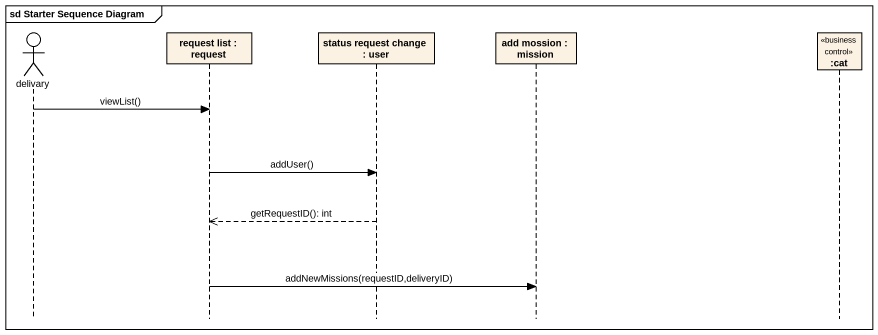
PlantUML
@startuml
mainframe sd Starter Sequence Diagram
hide footbox
actor delivary
participant "request list : request" as request_list
participant "status request change : user" as status_request_change
participant "add mossion : mission" as add_mossion
participant ":cat" as cat <<business control>>

delivary -> request_list : viewList()
request_list -> status_request_change : addUser()
status_request_change -->> request_list : getRequestID(): int
request_list -> add_mossion : addNewMissions(requestID,deliveryID)
@enduml
